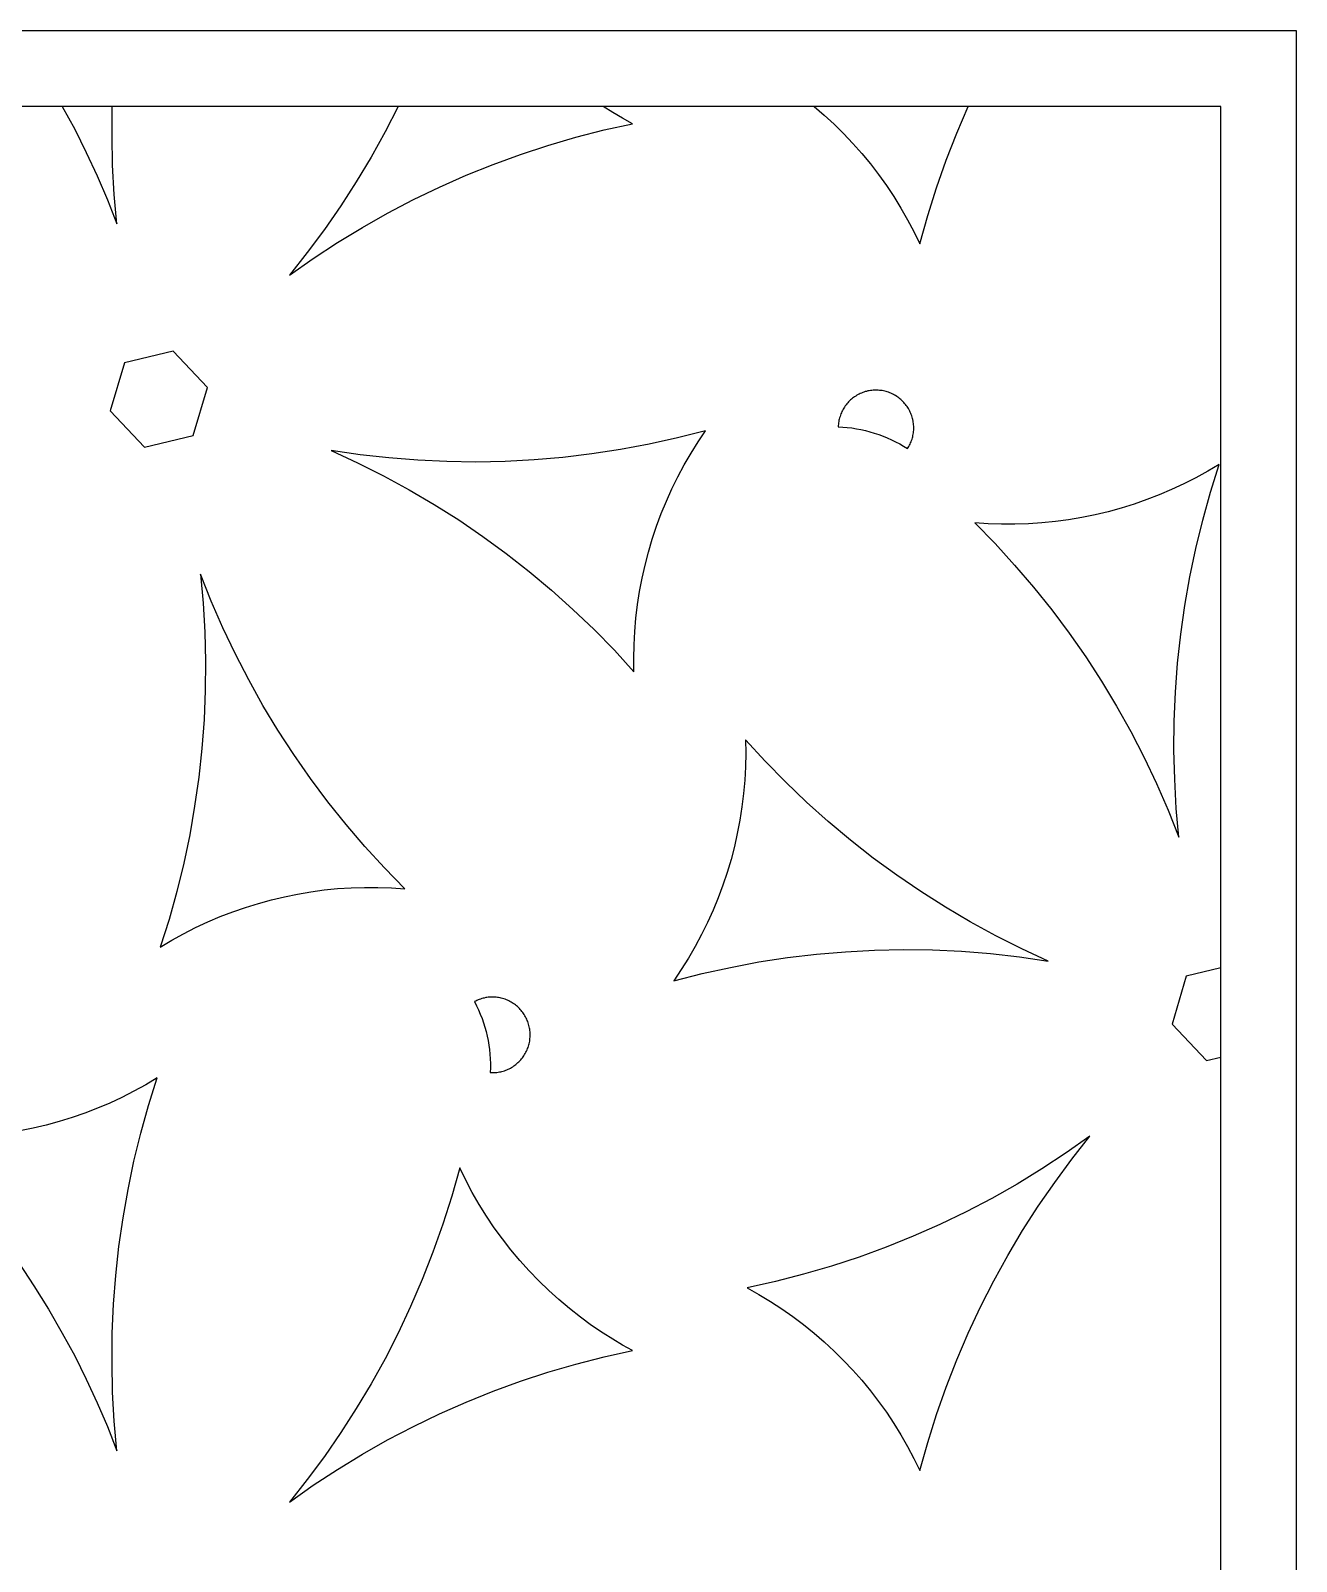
# Model space of a CAD drawing. Header units: millimetres. Extents: x 673 to 1358, y 599 to 1000.
# Drawn here: x 1258 to 1358.3, y 878.3 to 999.6 of the extents above; entities that cross this region are included whole.
import ezdxf

# ---------------------------------------------------------------- set-up
doc = ezdxf.new("R2010")
doc.units = ezdxf.units.MM
doc.layers.add('Layer 01', color=12, linetype='Continuous', true_color=0xde0000)

msp = doc.modelspace()

# ---------------------------------------------------------------- linework, layer by layer
at = {"layer": 'Layer 01'}
for p, q in [((1358.34, 999.58), (672.87, 999.58)), ((1358.34, 598.75), (1358.34, 999.58)), ((1352.34, 993.58), (678.87, 993.58)), ((1260.51, 993.58), (1261.49, 991.77)), ((1264.45, 991.25), (1264.47, 993.58)), ((1287.13, 993.58), (1286.09, 991.56)), ((1304.14, 993.1), (1303.38, 993.58)), ((1320.1, 993.58), (1320.91, 992.89)), ((1331.42, 991.46), (1332.33, 993.58)), ((1352.34, 604.75), (1352.34, 993.58)), ((1303.46, 991.71), (1305.71, 992.2)), ((1304.92, 992.64), (1304.14, 993.1)), ((1305.71, 992.2), (1304.92, 992.64)), ((1320.91, 992.89), (1321.69, 992.16)), ((1261.49, 991.77), (1262.41, 989.94)), ((1264.5, 988.92), (1264.45, 991.25)), ((1286.09, 991.56), (1284.98, 989.56)), ((1299.01, 990.49), (1301.23, 991.13)), ((1301.23, 991.13), (1303.46, 991.71)), ((1321.69, 992.16), (1322.45, 991.42)), ((1322.45, 991.42), (1323.18, 990.64)), ((1330.58, 989.31), (1331.42, 991.46)), ((1262.41, 989.94), (1263.28, 988.07)), ((1294.66, 988.98), (1296.83, 989.77)), ((1296.83, 989.77), (1299.01, 990.49)), ((1323.18, 990.64), (1323.89, 989.84)), ((1323.89, 989.84), (1324.57, 989.02)), ((1264.63, 986.59), (1264.5, 988.92)), ((1284.98, 989.56), (1283.81, 987.61)), ((1292.53, 988.12), (1294.66, 988.98)), ((1324.57, 989.02), (1325.22, 988.18)), ((1329.81, 987.13), (1330.58, 989.31)), ((1263.28, 988.07), (1264.09, 986.18)), ((1283.81, 987.61), (1282.58, 985.69)), ((1290.42, 987.19), (1292.53, 988.12)), ((1325.22, 988.18), (1325.84, 987.31)), ((1264.09, 986.18), (1264.84, 984.27)), ((1264.84, 984.27), (1264.63, 986.59)), ((1286.3, 985.12), (1288.34, 986.19)), ((1288.34, 986.19), (1290.42, 987.19)), ((1325.84, 987.31), (1326.43, 986.43)), ((1326.43, 986.43), (1326.99, 985.52)), ((1329.11, 984.93), (1329.81, 987.13)), ((1282.58, 985.69), (1281.29, 983.82)), ((1284.3, 983.99), (1286.3, 985.12)), ((1326.99, 985.52), (1327.52, 984.6)), ((1328.49, 982.7), (1329.11, 984.93)), ((1281.29, 983.82), (1279.93, 981.99)), ((1282.33, 982.79), (1284.3, 983.99)), ((1327.52, 984.6), (1328.02, 983.66)), ((1280.4, 981.53), (1282.33, 982.79)), ((1328.02, 983.66), (1328.49, 982.7)), ((1279.93, 981.99), (1278.52, 980.2)), ((1278.52, 980.2), (1280.4, 981.53)), ((1269.29, 974.19), (1265.43, 973.27)), ((1272.01, 971.31), (1269.29, 974.19)), ((1265.43, 973.27), (1264.3, 969.47)), ((1270.88, 967.51), (1272.01, 971.31)), ((1323.07, 970.38), (1322.99, 970.32)), ((1323.15, 970.45), (1323.07, 970.38)), ((1323.23, 970.51), (1323.15, 970.45)), ((1323.32, 970.57), (1323.23, 970.51)), ((1323.41, 970.63), (1323.32, 970.57)), ((1323.49, 970.69), (1323.41, 970.63)), ((1323.59, 970.74), (1323.49, 970.69)), ((1323.68, 970.79), (1323.59, 970.74)), ((1323.77, 970.83), (1323.68, 970.79)), ((1323.87, 970.87), (1323.77, 970.83)), ((1323.97, 970.91), (1323.87, 970.87)), ((1324.06, 970.94), (1323.97, 970.91)), ((1324.16, 970.98), (1324.06, 970.94)), ((1324.26, 971), (1324.16, 970.98)), ((1324.37, 971.03), (1324.26, 971)), ((1324.47, 971.05), (1324.37, 971.03)), ((1324.57, 971.07), (1324.47, 971.05)), ((1324.67, 971.08), (1324.57, 971.07)), ((1324.78, 971.09), (1324.67, 971.08)), ((1324.88, 971.09), (1324.78, 971.09)), ((1324.99, 971.1), (1324.88, 971.09)), ((1325.09, 971.1), (1324.99, 971.1)), ((1325.19, 971.09), (1325.09, 971.1)), ((1325.3, 971.08), (1325.19, 971.09)), ((1325.4, 971.07), (1325.3, 971.08)), ((1325.51, 971.06), (1325.4, 971.07)), ((1325.61, 971.04), (1325.51, 971.06)), ((1325.71, 971.01), (1325.61, 971.04)), ((1325.81, 970.99), (1325.71, 971.01)), ((1325.91, 970.96), (1325.81, 970.99)), ((1326.01, 970.93), (1325.91, 970.96)), ((1326.11, 970.89), (1326.01, 970.93)), ((1326.2, 970.85), (1326.11, 970.89)), ((1326.3, 970.81), (1326.2, 970.85)), ((1326.39, 970.76), (1326.3, 970.81)), ((1326.48, 970.71), (1326.39, 970.76)), ((1326.57, 970.66), (1326.48, 970.71)), ((1326.66, 970.6), (1326.57, 970.66)), ((1326.75, 970.54), (1326.66, 970.6)), ((1326.83, 970.48), (1326.75, 970.54)), ((1326.91, 970.41), (1326.83, 970.48)), ((1326.99, 970.35), (1326.91, 970.41)), ((1264.3, 969.47), (1267.02, 966.59)), ((1322.23, 969.21), (1322.19, 969.11)), ((1322.27, 969.31), (1322.23, 969.21)), ((1322.31, 969.4), (1322.27, 969.31)), ((1322.36, 969.49), (1322.31, 969.4)), ((1322.41, 969.59), (1322.36, 969.49)), ((1322.46, 969.67), (1322.41, 969.59)), ((1322.52, 969.76), (1322.46, 969.67)), ((1322.58, 969.85), (1322.52, 969.76)), ((1322.64, 969.93), (1322.58, 969.85)), ((1322.7, 970.01), (1322.64, 969.93)), ((1322.77, 970.09), (1322.7, 970.01)), ((1322.84, 970.17), (1322.77, 970.09)), ((1322.92, 970.24), (1322.84, 970.17)), ((1322.99, 970.32), (1322.92, 970.24)), ((1327.07, 970.28), (1326.99, 970.35)), ((1327.14, 970.2), (1327.07, 970.28)), ((1327.22, 970.13), (1327.14, 970.2)), ((1327.28, 970.05), (1327.22, 970.13)), ((1327.35, 969.97), (1327.28, 970.05)), ((1327.41, 969.89), (1327.35, 969.97)), ((1327.48, 969.8), (1327.41, 969.89)), ((1327.53, 969.71), (1327.48, 969.8)), ((1327.59, 969.63), (1327.53, 969.71)), ((1327.64, 969.53), (1327.59, 969.63)), ((1327.69, 969.44), (1327.64, 969.53)), ((1327.73, 969.35), (1327.69, 969.44)), ((1327.77, 969.25), (1327.73, 969.35)), ((1327.81, 969.16), (1327.77, 969.25)), ((1327.85, 969.06), (1327.81, 969.16)), ((1322.03, 968.4), (1322.02, 968.3)), ((1322.02, 968.3), (1322.02, 968.19)), ((1322.02, 968.19), (1322.38, 968.17)), ((1322.04, 968.5), (1322.03, 968.4)), ((1322.06, 968.61), (1322.04, 968.5)), ((1322.08, 968.71), (1322.06, 968.61)), ((1322.1, 968.81), (1322.08, 968.71)), ((1322.13, 968.91), (1322.1, 968.81)), ((1322.16, 969.01), (1322.13, 968.91)), ((1322.19, 969.11), (1322.16, 969.01)), ((1322.38, 968.17), (1322.74, 968.14)), ((1322.74, 968.14), (1323.11, 968.1)), ((1323.11, 968.1), (1323.47, 968.04)), ((1323.47, 968.04), (1323.82, 967.97)), ((1323.82, 967.97), (1324.18, 967.89)), ((1327.88, 968.96), (1327.85, 969.06)), ((1327.91, 968.86), (1327.88, 968.96)), ((1327.93, 968.76), (1327.91, 968.86)), ((1327.95, 968.65), (1327.93, 968.76)), ((1327.97, 968.55), (1327.95, 968.65)), ((1327.98, 968.45), (1327.97, 968.55)), ((1327.99, 968.34), (1327.98, 968.45)), ((1328, 968.24), (1327.99, 968.34)), ((1328, 968.14), (1328, 968.24)), ((1328, 968.03), (1328, 968.14)), ((1328, 967.93), (1328, 968.03)), ((1267.02, 966.59), (1270.88, 967.51)), ((1307.03, 966.81), (1304.77, 966.39)), ((1309.28, 967.31), (1307.03, 966.81)), ((1311.51, 967.88), (1309.28, 967.31)), ((1310.35, 966.09), (1310.91, 967)), ((1310.91, 967), (1311.51, 967.88)), ((1324.18, 967.89), (1324.53, 967.8)), ((1324.53, 967.8), (1324.88, 967.7)), ((1324.88, 967.7), (1325.23, 967.58)), ((1325.23, 967.58), (1325.57, 967.45)), ((1325.57, 967.45), (1325.9, 967.31)), ((1325.9, 967.31), (1326.24, 967.17)), ((1326.24, 967.17), (1326.56, 967)), ((1326.56, 967), (1326.89, 966.83)), ((1326.89, 966.83), (1327.2, 966.65)), ((1327.62, 966.64), (1327.67, 966.73)), ((1327.67, 966.73), (1327.72, 966.82)), ((1327.72, 966.82), (1327.76, 966.92)), ((1327.76, 966.92), (1327.8, 967.01)), ((1327.8, 967.01), (1327.83, 967.11)), ((1327.83, 967.11), (1327.87, 967.21)), ((1327.87, 967.21), (1327.9, 967.31)), ((1327.9, 967.31), (1327.92, 967.41)), ((1327.92, 967.41), (1327.94, 967.51)), ((1327.94, 967.51), (1327.96, 967.62)), ((1327.96, 967.62), (1327.98, 967.72)), ((1327.98, 967.72), (1327.99, 967.82)), ((1327.99, 967.82), (1328, 967.93)), ((1284.11, 965.98), (1281.83, 966.32)), ((1281.83, 966.32), (1283.92, 965.35)), ((1286.4, 965.73), (1284.11, 965.98)), ((1288.7, 965.54), (1286.4, 965.73)), ((1291, 965.44), (1288.7, 965.54)), ((1297.91, 965.57), (1295.61, 965.45)), ((1300.2, 965.77), (1297.91, 965.57)), ((1302.49, 966.04), (1300.2, 965.77)), ((1304.77, 966.39), (1302.49, 966.04)), ((1309.81, 965.17), (1310.35, 966.09)), ((1327.2, 966.65), (1327.51, 966.46)), ((1327.51, 966.46), (1327.57, 966.55)), ((1327.57, 966.55), (1327.62, 966.64)), ((1283.92, 965.35), (1285.98, 964.31)), ((1285.98, 964.31), (1288, 963.21)), ((1293.3, 965.4), (1291, 965.44)), ((1295.61, 965.45), (1293.3, 965.4)), ((1309.31, 964.23), (1309.81, 965.17)), ((1351.31, 964.67), (1350.37, 964.15)), ((1352.22, 965.21), (1351.31, 964.67)), ((1351.53, 963.02), (1352.22, 965.21)), ((1288, 963.21), (1289.99, 962.04)), ((1308.4, 962.3), (1308.84, 963.27)), ((1308.84, 963.27), (1309.31, 964.23)), ((1348.45, 963.22), (1347.47, 962.8)), ((1349.42, 963.67), (1348.45, 963.22)), ((1350.37, 964.15), (1349.42, 963.67)), ((1289.99, 962.04), (1291.93, 960.81)), ((1307.99, 961.31), (1308.4, 962.3)), ((1345.47, 962.06), (1344.45, 961.75)), ((1346.48, 962.42), (1345.47, 962.06)), ((1347.47, 962.8), (1346.48, 962.42)), ((1350.91, 960.8), (1351.53, 963.02)), ((1291.93, 960.81), (1293.84, 959.51)), ((1307.62, 960.31), (1307.99, 961.31)), ((1339.23, 960.69), (1338.17, 960.58)), ((1340.28, 960.83), (1339.23, 960.69)), ((1341.34, 961), (1340.28, 960.83)), ((1342.38, 961.22), (1341.34, 961)), ((1343.42, 961.46), (1342.38, 961.22)), ((1344.45, 961.75), (1343.42, 961.46)), ((1350.36, 958.56), (1350.91, 960.8)), ((1293.84, 959.51), (1295.7, 958.15)), ((1307.28, 959.3), (1307.62, 960.31)), ((1332.84, 960.59), (1334.45, 958.94)), ((1333.9, 960.51), (1332.84, 960.59)), ((1334.97, 960.48), (1333.9, 960.51)), ((1336.03, 960.47), (1334.97, 960.48)), ((1337.1, 960.51), (1336.03, 960.47)), ((1338.17, 960.58), (1337.1, 960.51)), ((1306.71, 957.24), (1306.98, 958.27)), ((1306.98, 958.27), (1307.28, 959.3)), ((1334.45, 958.94), (1336, 957.24)), ((1349.89, 956.31), (1350.36, 958.56)), ((1295.7, 958.15), (1297.51, 956.73)), ((1306.47, 956.2), (1306.71, 957.24)), ((1336, 957.24), (1337.5, 955.49)), ((1272.32, 954.37), (1271.47, 956.51)), ((1271.47, 956.51), (1271.68, 954.21)), ((1297.51, 956.73), (1299.28, 955.25)), ((1306.27, 955.15), (1306.47, 956.2)), ((1349.49, 954.04), (1349.89, 956.31)), ((1299.28, 955.25), (1300.99, 953.71)), ((1306.11, 954.1), (1306.27, 955.15)), ((1337.5, 955.49), (1338.94, 953.69)), ((1271.68, 954.21), (1271.81, 951.91)), ((1273.24, 952.26), (1272.32, 954.37)), ((1300.99, 953.71), (1302.66, 952.12)), ((1305.98, 953.04), (1306.11, 954.1)), ((1338.94, 953.69), (1340.32, 951.85)), ((1349.17, 951.76), (1349.49, 954.04)), ((1274.23, 950.18), (1273.24, 952.26)), ((1305.89, 951.98), (1305.98, 953.04)), ((1271.81, 951.91), (1271.86, 949.61)), ((1302.66, 952.12), (1304.27, 950.48)), ((1305.83, 950.91), (1305.89, 951.98)), ((1340.32, 951.85), (1341.64, 949.96)), ((1348.92, 949.47), (1349.17, 951.76)), ((1275.29, 948.13), (1274.23, 950.18)), ((1304.27, 950.48), (1305.82, 948.78)), ((1305.81, 949.84), (1305.83, 950.91)), ((1305.82, 948.78), (1305.81, 949.84)), ((1341.64, 949.96), (1342.89, 948.03)), ((1271.86, 949.61), (1271.84, 947.31)), ((1348.75, 947.17), (1348.92, 949.47)), ((1271.84, 947.31), (1271.75, 945.01)), ((1276.41, 946.12), (1275.29, 948.13)), ((1342.89, 948.03), (1344.08, 946.06)), ((1277.6, 944.15), (1276.41, 946.12)), ((1348.65, 944.87), (1348.75, 947.17)), ((1271.75, 945.01), (1271.58, 942.71)), ((1344.08, 946.06), (1345.21, 944.05)), ((1278.86, 942.22), (1277.6, 944.15)), ((1345.21, 944.05), (1346.27, 942)), ((1348.63, 942.56), (1348.65, 944.87)), ((1271.58, 942.71), (1271.33, 940.42)), ((1316.23, 941.7), (1314.67, 943.4)), ((1314.67, 943.4), (1314.69, 942.33)), ((1348.69, 940.26), (1348.63, 942.56)), ((1280.18, 940.33), (1278.86, 942.22)), ((1314.67, 941.26), (1314.61, 940.2)), ((1314.69, 942.33), (1314.67, 941.26)), ((1317.84, 940.05), (1316.23, 941.7)), ((1346.27, 942), (1347.26, 939.92)), ((1271.33, 940.42), (1271, 938.14)), ((1281.56, 938.48), (1280.18, 940.33)), ((1314.61, 940.2), (1314.52, 939.14)), ((1319.5, 938.46), (1317.84, 940.05)), ((1348.82, 937.96), (1348.69, 940.26)), ((1314.52, 939.14), (1314.39, 938.08)), ((1347.26, 939.92), (1348.18, 937.81)), ((1271, 938.14), (1270.61, 935.87)), ((1283, 936.68), (1281.56, 938.48)), ((1314.39, 938.08), (1314.22, 937.02)), ((1321.22, 936.92), (1319.5, 938.46)), ((1348.18, 937.81), (1349.03, 935.67)), ((1349.03, 935.67), (1348.82, 937.96)), ((1284.49, 934.94), (1283, 936.68)), ((1314.22, 937.02), (1314.02, 935.97)), ((1322.99, 935.44), (1321.22, 936.92)), ((1270.61, 935.87), (1270.13, 933.62)), ((1314.02, 935.97), (1313.79, 934.93)), ((1324.8, 934.02), (1322.99, 935.44)), ((1286.05, 933.24), (1284.49, 934.94)), ((1313.79, 934.93), (1313.52, 933.9)), ((1326.66, 932.66), (1324.8, 934.02)), ((1270.13, 933.62), (1269.59, 931.38)), ((1287.66, 931.59), (1286.05, 933.24)), ((1313.21, 932.88), (1312.87, 931.87)), ((1313.52, 933.9), (1313.21, 932.88)), ((1281.27, 931.49), (1282.33, 931.6)), ((1282.33, 931.6), (1283.4, 931.67)), ((1283.4, 931.67), (1284.46, 931.7)), ((1284.46, 931.7), (1285.53, 931.7)), ((1285.53, 931.7), (1286.6, 931.66)), ((1286.6, 931.66), (1287.66, 931.59)), ((1312.87, 931.87), (1312.5, 930.87)), ((1328.56, 931.37), (1326.66, 932.66)), ((1269.59, 931.38), (1268.97, 929.16)), ((1275.03, 930.11), (1276.05, 930.43)), ((1276.05, 930.43), (1277.08, 930.71)), ((1277.08, 930.71), (1278.11, 930.96)), ((1278.11, 930.96), (1279.16, 931.17)), ((1279.16, 931.17), (1280.21, 931.35)), ((1280.21, 931.35), (1281.27, 931.49)), ((1312.5, 930.87), (1312.1, 929.88)), ((1330.51, 930.13), (1328.56, 931.37)), ((1268.97, 929.16), (1268.27, 926.96)), ((1272.04, 928.96), (1273.02, 929.38)), ((1273.02, 929.38), (1274.02, 929.76)), ((1274.02, 929.76), (1275.03, 930.11)), ((1312.1, 929.88), (1311.66, 928.91)), ((1332.49, 928.96), (1330.51, 930.13)), ((1269.19, 927.51), (1270.12, 928.02)), ((1270.12, 928.02), (1271.08, 928.51)), ((1271.08, 928.51), (1272.04, 928.96)), ((1311.19, 927.95), (1310.68, 927.01)), ((1311.66, 928.91), (1311.19, 927.95)), ((1334.51, 927.86), (1332.49, 928.96)), ((1268.27, 926.96), (1269.19, 927.51)), ((1310.68, 927.01), (1310.15, 926.08)), ((1322.59, 926.6), (1324.89, 926.73)), ((1324.89, 926.73), (1327.19, 926.77)), ((1327.19, 926.77), (1329.5, 926.74)), ((1329.5, 926.74), (1331.8, 926.63)), ((1336.57, 926.83), (1334.51, 927.86)), ((1338.66, 925.86), (1336.57, 926.83)), ((1310.15, 926.08), (1309.58, 925.18)), ((1313.47, 925.36), (1315.73, 925.79)), ((1315.73, 925.79), (1318.01, 926.13)), ((1318.01, 926.13), (1320.3, 926.41)), ((1320.3, 926.41), (1322.59, 926.6)), ((1331.8, 926.63), (1334.09, 926.45)), ((1334.09, 926.45), (1336.38, 926.19)), ((1336.38, 926.19), (1338.66, 925.86)), ((1309.58, 925.18), (1308.99, 924.29)), ((1308.99, 924.29), (1311.22, 924.87)), ((1311.22, 924.87), (1313.47, 925.36)), ((1349.61, 924.67), (1348.48, 920.87)), ((1352.34, 925.32), (1349.61, 924.67)), ((1293.28, 922.69), (1293.18, 922.65)), ((1293.18, 922.65), (1293.35, 922.32)), ((1293.37, 922.74), (1293.28, 922.69)), ((1293.35, 922.32), (1293.5, 921.99)), ((1293.47, 922.78), (1293.37, 922.74)), ((1293.56, 922.82), (1293.47, 922.78)), ((1293.5, 921.99), (1293.64, 921.66)), ((1293.66, 922.85), (1293.56, 922.82)), ((1293.76, 922.88), (1293.66, 922.85)), ((1293.86, 922.91), (1293.76, 922.88)), ((1293.96, 922.93), (1293.86, 922.91)), ((1294.07, 922.96), (1293.96, 922.93)), ((1294.17, 922.97), (1294.07, 922.96)), ((1294.27, 922.99), (1294.17, 922.97)), ((1294.38, 923), (1294.27, 922.99)), ((1294.48, 923), (1294.38, 923)), ((1294.59, 923), (1294.48, 923)), ((1294.69, 923), (1294.59, 923)), ((1294.79, 923), (1294.69, 923)), ((1294.9, 922.99), (1294.79, 923)), ((1295, 922.98), (1294.9, 922.99)), ((1295.1, 922.96), (1295, 922.98)), ((1295.21, 922.94), (1295.1, 922.96)), ((1295.31, 922.92), (1295.21, 922.94)), ((1295.41, 922.89), (1295.31, 922.92)), ((1295.51, 922.86), (1295.41, 922.89)), ((1295.61, 922.83), (1295.51, 922.86)), ((1295.71, 922.79), (1295.61, 922.83)), ((1295.8, 922.75), (1295.71, 922.79)), ((1295.9, 922.71), (1295.8, 922.75)), ((1295.99, 922.66), (1295.9, 922.71)), ((1296.08, 922.61), (1295.99, 922.66)), ((1296.17, 922.56), (1296.08, 922.61)), ((1296.26, 922.5), (1296.17, 922.56)), ((1296.35, 922.44), (1296.26, 922.5)), ((1296.43, 922.38), (1296.35, 922.44)), ((1296.51, 922.32), (1296.43, 922.38)), ((1296.59, 922.25), (1296.51, 922.32)), ((1296.67, 922.18), (1296.59, 922.25)), ((1296.74, 922.11), (1296.67, 922.18)), ((1296.81, 922.03), (1296.74, 922.11)), ((1296.88, 921.95), (1296.81, 922.03)), ((1296.95, 921.87), (1296.88, 921.95)), ((1297.01, 921.79), (1296.95, 921.87)), ((1293.64, 921.66), (1293.78, 921.32)), ((1293.78, 921.32), (1293.9, 920.97)), ((1293.9, 920.97), (1294, 920.62)), ((1294, 920.62), (1294.1, 920.27)), ((1297.07, 921.7), (1297.01, 921.79)), ((1297.13, 921.62), (1297.07, 921.7)), ((1297.18, 921.53), (1297.13, 921.62)), ((1297.24, 921.44), (1297.18, 921.53)), ((1297.28, 921.34), (1297.24, 921.44)), ((1297.33, 921.25), (1297.28, 921.34)), ((1297.37, 921.15), (1297.33, 921.25)), ((1297.41, 921.06), (1297.37, 921.15)), ((1297.44, 920.96), (1297.41, 921.06)), ((1297.47, 920.86), (1297.44, 920.96)), ((1297.5, 920.76), (1297.47, 920.86)), ((1297.53, 920.66), (1297.5, 920.76)), ((1297.55, 920.55), (1297.53, 920.66)), ((1348.48, 920.87), (1351.21, 917.98)), ((1294.1, 920.27), (1294.18, 919.92)), ((1294.18, 919.92), (1294.26, 919.56)), ((1294.26, 919.56), (1294.32, 919.2)), ((1297.51, 919.31), (1297.54, 919.41)), ((1297.54, 919.41), (1297.56, 919.52)), ((1297.56, 920.45), (1297.55, 920.55)), ((1297.58, 920.35), (1297.56, 920.45)), ((1297.56, 919.52), (1297.57, 919.62)), ((1297.57, 919.62), (1297.58, 919.72)), ((1297.59, 920.24), (1297.58, 920.35)), ((1297.58, 919.72), (1297.59, 919.83)), ((1297.59, 920.14), (1297.59, 920.24)), ((1297.6, 920.04), (1297.59, 920.14)), ((1297.59, 919.83), (1297.6, 919.93)), ((1297.6, 919.93), (1297.6, 920.04)), ((1294.32, 919.2), (1294.37, 918.84)), ((1294.37, 918.84), (1294.4, 918.48)), ((1294.4, 918.48), (1294.43, 918.11)), ((1296.98, 918.19), (1297.04, 918.27)), ((1297.04, 918.27), (1297.1, 918.36)), ((1297.1, 918.36), (1297.16, 918.45)), ((1297.16, 918.45), (1297.21, 918.54)), ((1297.21, 918.54), (1297.26, 918.63)), ((1297.26, 918.63), (1297.31, 918.72)), ((1297.31, 918.72), (1297.35, 918.82)), ((1297.35, 918.82), (1297.39, 918.92)), ((1297.39, 918.92), (1297.43, 919.01)), ((1297.43, 919.01), (1297.46, 919.11)), ((1297.46, 919.11), (1297.49, 919.21)), ((1297.49, 919.21), (1297.51, 919.31)), ((1351.21, 917.98), (1352.34, 918.25)), ((1294.43, 918.11), (1294.44, 917.75)), ((1294.44, 917.39), (1294.43, 917.02)), ((1294.43, 917.02), (1294.53, 917.02)), ((1294.44, 917.75), (1294.44, 917.39)), ((1294.53, 917.02), (1294.64, 917.02)), ((1294.64, 917.02), (1294.74, 917.02)), ((1294.74, 917.02), (1294.85, 917.03)), ((1294.85, 917.03), (1294.95, 917.04)), ((1294.95, 917.04), (1295.05, 917.05)), ((1295.05, 917.05), (1295.16, 917.07)), ((1295.16, 917.07), (1295.26, 917.09)), ((1295.26, 917.09), (1295.36, 917.11)), ((1295.36, 917.11), (1295.46, 917.14)), ((1295.46, 917.14), (1295.56, 917.17)), ((1295.56, 917.17), (1295.66, 917.21)), ((1295.66, 917.21), (1295.75, 917.25)), ((1295.75, 917.25), (1295.85, 917.29)), ((1295.85, 917.29), (1295.94, 917.33)), ((1295.94, 917.33), (1296.04, 917.38)), ((1296.04, 917.38), (1296.13, 917.43)), ((1296.13, 917.43), (1296.22, 917.49)), ((1296.22, 917.49), (1296.3, 917.55)), ((1296.3, 917.55), (1296.39, 917.61)), ((1296.39, 917.61), (1296.47, 917.67)), ((1296.47, 917.67), (1296.55, 917.74)), ((1296.55, 917.74), (1296.63, 917.81)), ((1296.63, 917.81), (1296.7, 917.88)), ((1296.7, 917.88), (1296.78, 917.95)), ((1296.78, 917.95), (1296.85, 918.03)), ((1296.85, 918.03), (1296.92, 918.11)), ((1296.92, 918.11), (1296.98, 918.19)), ((1267.12, 916.06), (1266.19, 915.55)), ((1268.04, 916.61), (1267.12, 916.06)), ((1267.35, 914.42), (1268.04, 916.61)), ((1264.27, 914.61), (1263.29, 914.2)), ((1265.24, 915.06), (1264.27, 914.61)), ((1266.19, 915.55), (1265.24, 915.06)), ((1261.28, 913.46), (1260.27, 913.14)), ((1262.29, 913.81), (1261.28, 913.46)), ((1263.29, 914.2), (1262.29, 913.81)), ((1266.73, 912.22), (1267.35, 914.42)), ((1258.2, 912.61), (1257.15, 912.4)), ((1259.24, 912.86), (1258.2, 912.61)), ((1260.27, 913.14), (1259.24, 912.86)), ((1266.19, 909.99), (1266.73, 912.22)), ((1341.97, 911.98), (1340.09, 910.65)), ((1340.55, 910.17), (1341.97, 911.98)), ((1265.72, 907.75), (1266.19, 909.99)), ((1340.09, 910.65), (1338.17, 909.39)), ((1339.18, 908.32), (1340.55, 910.17)), ((1292.01, 909.47), (1291.38, 907.23)), ((1292.49, 908.49), (1292.01, 909.47)), ((1338.17, 909.39), (1336.2, 908.19)), ((1265.32, 905.5), (1265.72, 907.75)), ((1293.01, 907.52), (1292.49, 908.49)), ((1293.56, 906.57), (1293.01, 907.52)), ((1336.2, 908.19), (1334.19, 907.05)), ((1337.88, 906.43), (1339.18, 908.32)), ((1291.38, 907.23), (1290.67, 905)), ((1294.14, 905.64), (1293.56, 906.57)), ((1334.19, 907.05), (1332.15, 905.98)), ((1336.64, 904.5), (1337.88, 906.43)), ((1264.99, 903.23), (1265.32, 905.5)), ((1290.67, 905), (1289.89, 902.8)), ((1294.75, 904.73), (1294.14, 905.64)), ((1330.08, 904.98), (1327.97, 904.05)), ((1332.15, 905.98), (1330.08, 904.98)), ((1295.4, 903.84), (1294.75, 904.73)), ((1296.07, 902.97), (1295.4, 903.84)), ((1327.97, 904.05), (1325.83, 903.19)), ((1335.46, 902.52), (1336.64, 904.5)), ((1264.74, 900.95), (1264.99, 903.23)), ((1289.89, 902.8), (1289.04, 900.63)), ((1296.78, 902.13), (1296.07, 902.97)), ((1325.83, 903.19), (1323.67, 902.4)), ((1334.35, 900.51), (1335.46, 902.52)), ((1257.05, 901.94), (1258.26, 900.12)), ((1297.51, 901.32), (1296.78, 902.13)), ((1298.28, 900.53), (1297.51, 901.32)), ((1321.48, 901.69), (1319.27, 901.04)), ((1323.67, 902.4), (1321.48, 901.69)), ((1258.26, 900.12), (1259.42, 898.27)), ((1264.57, 898.67), (1264.74, 900.95)), ((1289.04, 900.63), (1288.12, 898.49)), ((1299.07, 899.76), (1298.28, 900.53)), ((1317.04, 900.47), (1314.79, 899.97)), ((1319.27, 901.04), (1317.04, 900.47)), ((1333.31, 898.46), (1334.35, 900.51)), ((1299.88, 899.03), (1299.07, 899.76)), ((1300.72, 898.32), (1299.88, 899.03)), ((1314.79, 899.97), (1315.72, 899.45)), ((1315.72, 899.45), (1316.64, 898.89)), ((1316.64, 898.89), (1317.54, 898.31)), ((1259.42, 898.27), (1260.51, 896.38)), ((1264.47, 896.38), (1264.57, 898.67)), ((1288.12, 898.49), (1287.13, 896.38)), ((1301.59, 897.64), (1300.72, 898.32)), ((1302.47, 896.99), (1301.59, 897.64)), ((1317.54, 898.31), (1318.42, 897.69)), ((1318.42, 897.69), (1319.27, 897.05)), ((1332.33, 896.38), (1333.31, 898.46)), ((1260.51, 896.38), (1261.49, 894.57)), ((1264.45, 894.05), (1264.47, 896.38)), ((1287.13, 896.38), (1286.09, 894.35)), ((1303.38, 896.38), (1302.47, 896.99)), ((1304.14, 895.89), (1303.38, 896.38)), ((1319.27, 897.05), (1320.1, 896.38)), ((1320.1, 896.38), (1320.91, 895.68)), ((1331.42, 894.25), (1332.33, 896.38)), ((1304.92, 895.43), (1304.14, 895.89)), ((1305.71, 895), (1304.92, 895.43)), ((1320.91, 895.68), (1321.69, 894.96)), ((1261.49, 894.57), (1262.41, 892.73)), ((1264.5, 891.71), (1264.45, 894.05)), ((1286.09, 894.35), (1284.98, 892.36)), ((1301.23, 893.93), (1303.46, 894.5)), ((1303.46, 894.5), (1305.71, 895)), ((1321.69, 894.96), (1322.45, 894.21)), ((1322.45, 894.21), (1323.18, 893.43)), ((1330.58, 892.1), (1331.42, 894.25)), ((1262.41, 892.73), (1263.28, 890.86)), ((1296.83, 892.56), (1299.01, 893.28)), ((1299.01, 893.28), (1301.23, 893.93)), ((1323.18, 893.43), (1323.89, 892.64)), ((1264.63, 889.39), (1264.5, 891.71)), ((1284.98, 892.36), (1283.81, 890.4)), ((1292.53, 890.91), (1294.66, 891.77)), ((1294.66, 891.77), (1296.83, 892.56)), ((1323.89, 892.64), (1324.57, 891.81)), ((1324.57, 891.81), (1325.22, 890.97)), ((1329.81, 889.92), (1330.58, 892.1)), ((1263.28, 890.86), (1264.09, 888.98)), ((1283.81, 890.4), (1282.58, 888.49)), ((1290.42, 889.98), (1292.53, 890.91)), ((1325.22, 890.97), (1325.84, 890.11)), ((1264.84, 887.06), (1264.63, 889.39)), ((1288.34, 888.98), (1290.42, 889.98)), ((1325.84, 890.11), (1326.43, 889.22)), ((1326.43, 889.22), (1326.99, 888.31)), ((1329.11, 887.72), (1329.81, 889.92)), ((1264.09, 888.98), (1264.84, 887.06)), ((1282.58, 888.49), (1281.29, 886.61)), ((1284.3, 886.78), (1286.3, 887.92)), ((1286.3, 887.92), (1288.34, 888.98)), ((1326.99, 888.31), (1327.52, 887.39)), ((1282.33, 885.58), (1284.3, 886.78)), ((1327.52, 887.39), (1328.02, 886.45)), ((1328.49, 885.49), (1329.11, 887.72)), ((1281.29, 886.61), (1279.93, 884.78)), ((1280.4, 884.32), (1282.33, 885.58)), ((1328.02, 886.45), (1328.49, 885.49)), ((1279.93, 884.78), (1278.52, 882.99)), ((1278.52, 882.99), (1280.4, 884.32))]:
    msp.add_line(p, q, dxfattribs=at)

doc.saveas('drawing.dxf')
